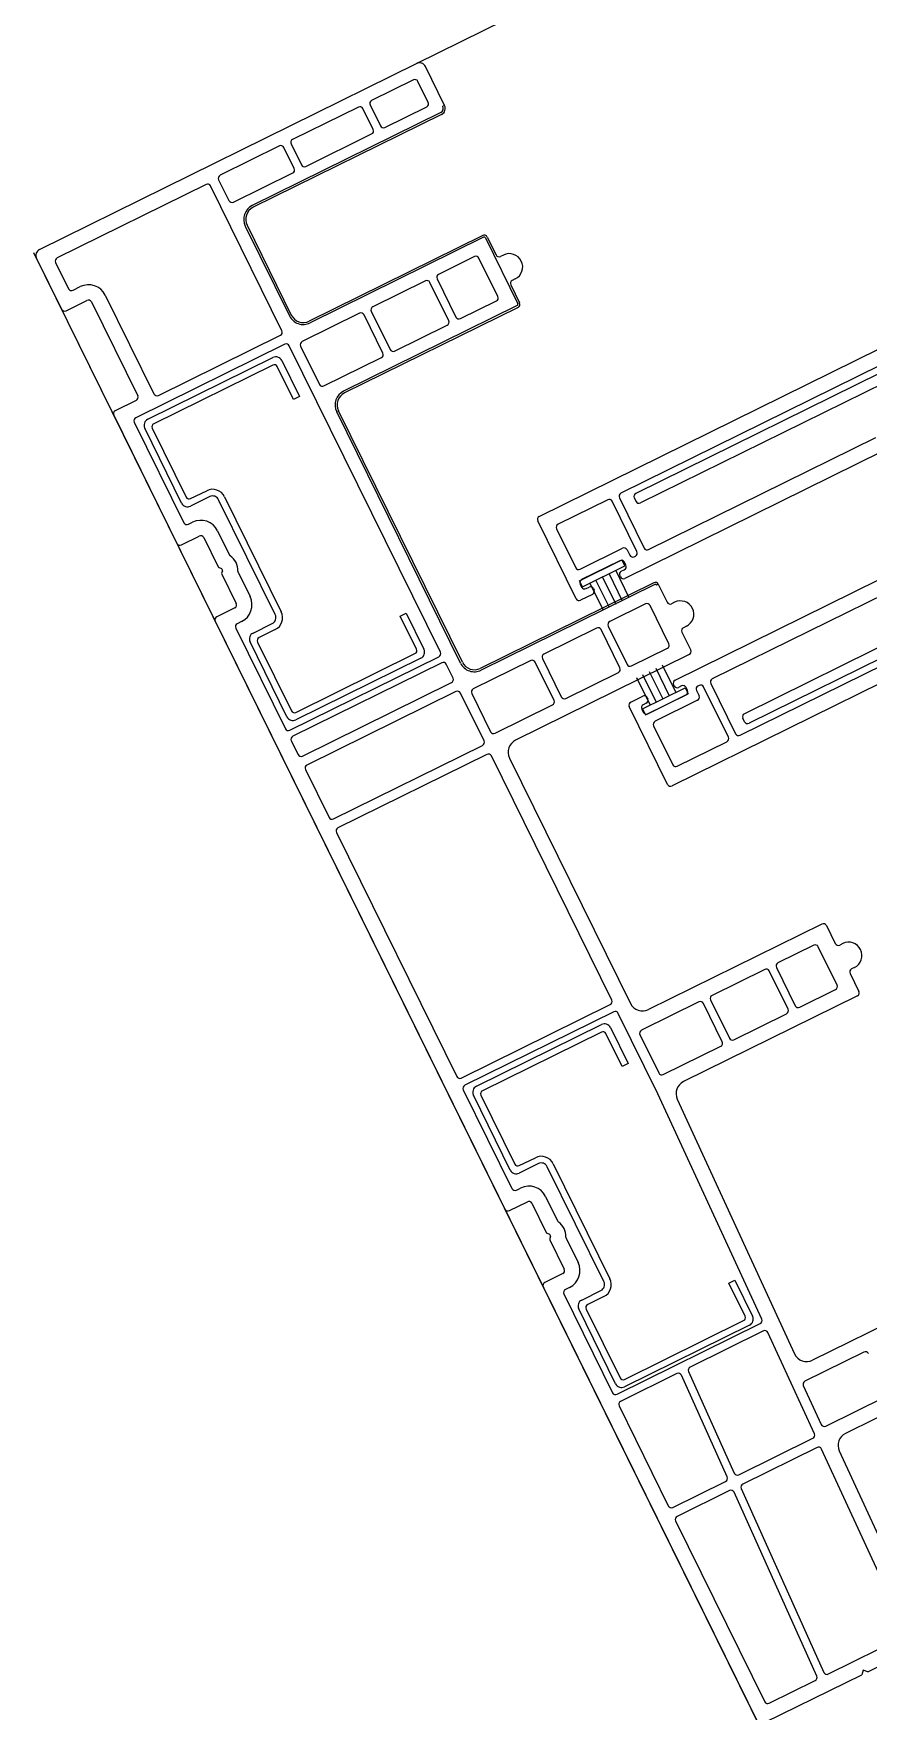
# Model space of a CAD drawing. Header units: millimetres. Extents: x -27104 to 125781, y -3376 to 46996.
# Drawn here: x 55972.759 to 55975.207, y 19006.17 to 19011.087 of the extents above; entities that cross this region are included whole.
import ezdxf

# ---------------------------------------------------------------- set-up
doc = ezdxf.new("R2010")
doc.units = ezdxf.units.MM
doc.header["$LTSCALE"] = 100
doc.header["$MEASUREMENT"] = 0
doc.layers.get('0').update_dxf_attribs({"linetype": 'CONTINUOUS'})
for name, color, linetype in [('ELE9', 9, 'CONTINUOUS'), ('WIN', 4, 'CONTINUOUS'), ('WIN-G', 252, 'CONTINUOUS'), ('WIN2', 5, 'CONTINUOUS')]:
    doc.layers.add(name, color=color, linetype=linetype)

# ---------------------------------------------------------------- blocks, each defined once
blk = doc.blocks.new('A$C37502152')
at = {"ltscale": 1000}
blk.add_wipeout([(1400, 246), (0, 246), (0, 0), (1400, 0)], dxfattribs=at)
at = {"layer": 'WIN', "ltscale": 1000}
blk.add_line((1400, 0), (1400, 246), dxfattribs=at)
at = {"layer": 'WIN-G'}
for p, q in [((1374.8, 191.6), (1395.7, 191.6)), ((1373.8, 184.6), (1373.8, 190.6)), ((1374.8, 190.1), (1374.8, 184.6)), ((1395.2, 190.6), (1375.3, 190.6)), ((1395.7, 178.6), (1395.7, 190.1)), ((1396.7, 190.6), (1396.7, 178.1)), ((1374.8, 184.6), (1373.8, 184.6)), ((1390.5, 156.9), (1390.5, 176.1)), ((1391.5, 176.1), (1391.5, 156.9)), ((1392.5, 178.1), (1395.2, 178.1)), ((1395.7, 177.1), (1392.5, 177.1)), ((1392.5, 155.9), (1395.7, 155.9)), ((1395.2, 154.9), (1392.5, 154.9)), ((1395.7, 142.9), (1395.7, 154.4)), ((1396.7, 154.9), (1396.7, 142.4)), ((1373.8, 148.4), (1374.8, 148.4)), ((1373.8, 142.4), (1373.8, 148.4)), ((1374.8, 148.4), (1374.8, 142.9)), ((1395.7, 141.4), (1374.8, 141.4)), ((1375.3, 142.4), (1395.2, 142.4)), ((1284.3, 110.7), (1335, 110.7)), ((1285.9, 109.1), (1335, 109.1)), ((1335.5, 110.2), (1335.5, 109.6)), ((1373.8, 73.2), (1373.8, 79.2)), ((1374.8, 80.2), (1395.7, 80.2)), ((1374.8, 78.7), (1374.8, 73.2)), ((1395.2, 79.2), (1375.3, 79.2)), ((1395.7, 67.2), (1395.7, 78.7)), ((1396.7, 79.2), (1396.7, 66.7)), ((1285.9, 73.9), (1335, 73.9)), ((1335.5, 72.8), (1335.5, 73.4)), ((1374.8, 73.2), (1373.8, 73.2)), ((1284.3, 72.3), (1335, 72.3)), ((1392.5, 66.7), (1395.2, 66.7)), ((1395.7, 65.7), (1392.5, 65.7)), ((1390.5, 45.5), (1390.5, 64.7)), ((1391.5, 64.7), (1391.5, 45.5)), ((1392.5, 44.5), (1395.7, 44.5)), ((1395.2, 43.5), (1392.5, 43.5)), ((1395.7, 31.5), (1395.7, 43)), ((1396.7, 43.5), (1396.7, 31)), ((1373.8, 37), (1374.8, 37)), ((1373.8, 31), (1373.8, 37)), ((1374.8, 37), (1374.8, 31.5)), ((1375.3, 31), (1395.2, 31)), ((1395.7, 30), (1374.8, 30)), ((1336, 0), (64, 0))]:
    blk.add_line(p, q, dxfattribs=at)
for centre, radius, start, end in [((1374.8, 190.6), 1, 90, 180), ((1395.7, 190.6), 1, 0, 90), ((1375.3, 190.1), 0.5, 90, 180), ((1395.2, 190.1), 0.5, 0, 90), ((1395.2, 178.6), 0.5, 270, 0), ((1392.5, 176.1), 2, 90, 180), ((1392.5, 176.1), 1, 90, 180), ((1395.7, 178.1), 1, 270, 0), ((1392.5, 156.9), 2, 180, 270), ((1392.5, 156.9), 1, 180, 270), ((1395.7, 154.9), 1, 0, 90), ((1395.2, 154.4), 0.5, 0, 90), ((1374.8, 142.4), 1, 180, 270), ((1375.3, 142.9), 0.5, 180, 270), ((1395.2, 142.9), 0.5, 270, 0), ((1395.7, 142.4), 1, 270, 0), ((1335, 110.2), 0.5, 0, 90), ((1335, 109.6), 0.5, 270, 0), ((1374.8, 79.2), 1, 90, 180), ((1375.3, 78.7), 0.5, 90, 180), ((1395.2, 78.7), 0.5, 0, 90), ((1395.7, 79.2), 1, 0, 90), ((1335, 73.4), 0.5, 0, 90), ((1335, 72.8), 0.5, 270, 0), ((1392.5, 64.7), 2, 90, 180), ((1392.5, 64.7), 1, 90, 180), ((1395.2, 67.2), 0.5, 270, 0), ((1395.7, 66.7), 1, 270, 0), ((1392.5, 45.5), 2, 180, 270), ((1392.5, 45.5), 1, 180, 270), ((1395.2, 43), 0.5, 0, 90), ((1395.7, 43.5), 1, 0, 90), ((1374.8, 31), 1, 180, 270), ((1375.3, 31.5), 0.5, 180, 270), ((1395.2, 31.5), 0.5, 270, 0), ((1395.7, 31), 1, 270, 0)]:
    blk.add_arc(centre, radius, start, end, dxfattribs=at)
at = {"layer": 'WIN2'}
for p, q in [((1381.87, 246), (1367.8, 246)), ((1381.87, 246), (1382.37, 245.5)), ((1382.37, 245.5), (1382.87, 246)), ((1399, 246), (1382.87, 246)), ((1400, 172.8), (1400, 245)), ((1374.13, 243.21), (1373.33, 213.01)), ((1387.3, 243.7), (1374.63, 243.7)), ((1386.75, 212.98), (1387.8, 243.18)), ((1389, 243.22), (1387.95, 213.02)), ((1397.2, 243.7), (1389.5, 243.7)), ((1397.7, 213), (1397.7, 243.2)), ((1371.07, 214.45), (1371.7, 238.45)), ((1338.5, 212.5), (1369.07, 212.5)), ((1373.83, 212.5), (1386.25, 212.5)), ((1388.45, 212.5), (1397.2, 212.5)), ((1371.25, 210.2), (1361.2, 210.2)), ((1371.58, 203.29), (1371.75, 209.69)), ((1373.27, 210.51), (1372.83, 193.81)), ((1386.16, 211), (1373.77, 211)), ((1386.07, 193.78), (1386.66, 210.48)), ((1387.86, 210.52), (1387.28, 193.82)), ((1397.2, 211), (1388.36, 211)), ((1397.7, 193.8), (1397.7, 210.5)), ((1361.2, 202.8), (1371.08, 202.8)), ((1338.5, 200.5), (1368.65, 200.5)), ((1369.55, 156.45), (1370.65, 198.45)), ((1372.77, 191.61), (1371.8, 154.47)), ((1397.2, 192.1), (1373.27, 192.1)), ((1373.33, 193.3), (1385.58, 193.3)), ((1387.78, 193.3), (1397.2, 193.3)), ((1397.7, 175.1), (1397.7, 191.6)), ((1396.5, 174.6), (1397.2, 174.6)), ((1393.7, 167.73), (1393.7, 171.8)), ((1396, 166.92), (1396, 171.8)), ((1396.5, 172.3), (1399.5, 172.3)), ((1395.71, 166.51), (1395.91, 166.71)), ((1395.71, 166.09), (1395.91, 165.89)), ((1393.7, 160.8), (1393.7, 164.87)), ((1396, 160.8), (1396, 165.68)), ((1399.5, 160.3), (1396.5, 160.3)), ((1400, 61.6), (1400, 159.8)), ((1397.2, 158), (1396.5, 158)), ((1397.7, 141), (1397.7, 157.5)), ((1338, 151), (1338, 154)), ((1338.5, 154.5), (1367.55, 154.5)), ((1371.8, 154.47), (1371.8, 141)), ((1340.5, 151.7), (1340.5, 145.3)), ((1347, 152.2), (1341, 152.2)), ((1347.5, 145.3), (1347.5, 151.7)), ((1348.7, 151.7), (1348.7, 145.3)), ((1358, 152.2), (1349.2, 152.2)), ((1358.5, 145.3), (1358.5, 151.7)), ((1359.7, 151.7), (1359.7, 145.3)), ((1369.8, 152.2), (1360.2, 152.2)), ((1370.3, 145.3), (1370.3, 151.7)), ((1337, 150.5), (1337.5, 150.5)), ((1337, 146.5), (1337.5, 146.5)), ((1338, 143), (1338, 146)), ((1341, 144.8), (1347, 144.8)), ((1349.2, 144.8), (1358, 144.8)), ((1360.2, 144.8), (1369.8, 144.8)), ((1338.5, 142.5), (1367.5, 142.5)), ((1369.5, 99.5), (1369.5, 140.5)), ((1371.8, 138.8), (1371.8, 98)), ((1372.3, 140.5), (1397.2, 140.5)), ((1397.2, 139.3), (1372.3, 139.3)), ((1397.7, 98), (1397.7, 138.8)), ((1275.5, 114), (1349.5, 114)), ((1350, 113.5), (1350, 100.5)), ((1337, 111.7), (1282.8, 111.7)), ((1337.5, 102.8), (1337.5, 111.2)), ((1338.7, 111.2), (1338.7, 102.8)), ((1347.5, 111.7), (1339.2, 111.7)), ((1348, 104.7), (1348, 111.2)), ((1339.9, 102.8), (1339.9, 103.7)), ((1340.4, 104.2), (1347.5, 104.2)), ((1299, 102.3), (1337, 102.3)), ((1339.2, 102.3), (1339.4, 102.3)), ((1341.1, 102.2), (1341.1, 101.7)), ((1341.25, 101.7), (1341.25, 102.7)), ((1348.35, 102.7), (1341.25, 102.7)), ((1348.35, 101.7), (1341.25, 101.7)), ((1348, 102.7), (1341.6, 102.7)), ((1341.6, 101.2), (1342.1, 101.2)), ((1342.6, 100.7), (1342.6, 100.5)), ((1342.8, 97.1), (1342.8, 101.7)), ((1343.9, 97.1), (1343.9, 101.7)), ((1345, 97.1), (1345, 101.7)), ((1346.1, 97.1), (1346.1, 101.7)), ((1347, 100.5), (1347, 100.7)), ((1347.1, 97.1), (1347.1, 101.7)), ((1347.5, 101.2), (1348, 101.2)), ((1348.35, 101.7), (1348.35, 102.7)), ((1348.5, 101.7), (1348.5, 102.2)), ((1342.1, 100), (1299, 100)), ((1349.5, 100), (1347.5, 100)), ((1338, 94), (1338, 97)), ((1338.5, 97.5), (1367.5, 97.5)), ((1372.3, 97.5), (1397.2, 97.5)), ((1397.2, 96), (1372.3, 96)), ((1337, 93.5), (1337.5, 93.5)), ((1340.5, 94.7), (1340.5, 88.3)), ((1347, 95.2), (1341, 95.2)), ((1347.5, 88.3), (1347.5, 94.7)), ((1348.7, 94.7), (1348.7, 88.3)), ((1358, 95.2), (1349.2, 95.2)), ((1358.5, 88.3), (1358.5, 94.7)), ((1359.7, 94.7), (1359.7, 88.3)), ((1369.8, 95.2), (1360.2, 95.2)), ((1370.3, 88.3), (1370.3, 94.7)), ((1371.8, 95.5), (1371.8, 87.5)), ((1397.7, 87.5), (1397.7, 95.5)), ((1337, 89.5), (1337.5, 89.5)), ((1338, 86), (1338, 89)), ((1338, 86), (1338.3, 86)), ((1338, 86), (1338.3, 86)), ((1338.5, 85.8), (1367.5, 85.8)), ((1338.5, 85.8), (1367.5, 85.8)), ((1338.5, 85.5), (1367.5, 85.5)), ((1341, 87.8), (1347, 87.8)), ((1342.8, 85.9), (1342.8, 81.3)), ((1343.9, 85.9), (1343.9, 81.3)), ((1345, 85.9), (1345, 81.3)), ((1346.1, 85.9), (1346.1, 81.3)), ((1347.1, 85.9), (1347.1, 81.3)), ((1349.2, 87.8), (1358, 87.8)), ((1360.2, 87.8), (1369.8, 87.8)), ((1372.3, 87), (1397.2, 87)), ((1397.2, 85.5), (1372.3, 85.5)), ((1299, 83), (1342.1, 83)), ((1347.5, 83), (1349.5, 83)), ((1369.5, 83.5), (1369.5, 41.5)), ((1369.8, 83.5), (1369.8, 41.5)), ((1369.8, 83.5), (1369.8, 41.5)), ((1371.8, 85), (1371.8, 82.7)), ((1397.7, 82.7), (1397.7, 85)), ((1337, 80.7), (1299, 80.7)), ((1339.4, 80.7), (1339.2, 80.7)), ((1341.1, 81.3), (1341.1, 80.8)), ((1341.25, 81.3), (1341.25, 80.3)), ((1348.35, 81.3), (1341.25, 81.3)), ((1342.1, 81.8), (1341.6, 81.8)), ((1342.6, 82.5), (1342.6, 82.3)), ((1347, 82.3), (1347, 82.5)), ((1348, 81.8), (1347.5, 81.8)), ((1348.35, 81.3), (1348.35, 80.3)), ((1348.5, 80.8), (1348.5, 81.3)), ((1350, 82.5), (1350, 69.5)), ((1371.8, 80.7), (1371.8, 29.5)), ((1372.3, 82.2), (1397.2, 82.2)), ((1397.2, 81.2), (1372.3, 81.2)), ((1397.7, 63.9), (1397.7, 80.7)), ((1337.5, 71.8), (1337.5, 80.2)), ((1338.7, 80.2), (1338.7, 71.8)), ((1339.9, 79.3), (1339.9, 80.2)), ((1347.5, 78.8), (1340.4, 78.8)), ((1348.35, 80.3), (1341.25, 80.3)), ((1341.6, 80.3), (1348, 80.3)), ((1348, 71.8), (1348, 78.3)), ((1282.8, 71.3), (1337, 71.3)), ((1339.2, 71.3), (1347.5, 71.3)), ((1349.5, 69), (1261.6, 69)), ((1396.5, 63.4), (1397.2, 63.4)), ((1393.7, 56.53), (1393.7, 60.6)), ((1396, 55.72), (1396, 60.6)), ((1396.5, 61.1), (1399.5, 61.1)), ((1395.71, 55.31), (1395.91, 55.51)), ((1393.7, 49.6), (1393.7, 53.67)), ((1395.71, 54.89), (1395.91, 54.69)), ((1396, 49.6), (1396, 54.48)), ((1399.5, 49.1), (1396.5, 49.1)), ((1400, 27.2), (1400, 48.6)), ((1397.2, 46.8), (1396.5, 46.8)), ((1397.7, 29.5), (1397.7, 46.3)), ((1338, 36), (1338, 39)), ((1338.3, 28), (1338.3, 39)), ((1338.3, 28), (1338.3, 39)), ((1338.5, 39.5), (1367.5, 39.5)), ((1338.5, 39.2), (1367.5, 39.2)), ((1338.5, 39.2), (1367.5, 39.2)), ((1337, 35.5), (1337.5, 35.5)), ((1340.5, 36.7), (1340.5, 30.3)), ((1347, 37.2), (1341, 37.2)), ((1347.5, 30.3), (1347.5, 36.7)), ((1348.7, 36.7), (1348.7, 30.3)), ((1358, 37.2), (1349.2, 37.2)), ((1358.5, 30.3), (1358.5, 36.7)), ((1359.7, 36.7), (1359.7, 30.3)), ((1369.8, 37.2), (1360.2, 37.2)), ((1370.3, 30.3), (1370.3, 36.7)), ((1337, 31.5), (1337.5, 31.5)), ((1338, 28), (1338, 31)), ((1338.5, 27.8), (1367.5, 27.8)), ((1338.5, 27.8), (1367.5, 27.8)), ((1341, 29.8), (1347, 29.8)), ((1349.2, 29.8), (1358, 29.8)), ((1360.2, 29.8), (1369.8, 29.8)), ((1372.3, 29), (1397.2, 29)), ((1338.5, 27.5), (1367.5, 27.5)), ((1369.5, 10.5), (1369.5, 25.5)), ((1369.8, 10.5), (1369.8, 25.5)), ((1369.8, 10.5), (1369.8, 25.5)), ((1371.8, 27), (1371.8, 2.8)), ((1392.7, 27.5), (1372.3, 27.5)), ((1393.2, 10.5), (1393.2, 27)), ((1395.5, 10.5), (1395.5, 26.2)), ((1396, 26.7), (1399.5, 26.7)), ((1336, 8.5), (1367.5, 8.5)), ((1336, 8.2), (1367.5, 8.2)), ((1336, 8.2), (1367.5, 8.2)), ((1369.5, 9.5), (1369.5, 9.5)), ((1369.5, 9.5), (1369.5, 9.5)), ((1399.5, 10), (1396, 10)), ((1397.2, 7.7), (1396, 7.7)), ((1400, 1), (1400, 9.5)), ((1335, 7.5), (1335.3, 7.5)), ((1335, 7.5), (1335, 1)), ((1335, 7.5), (1335.3, 7.5)), ((1337, 6), (1337, 2.5)), ((1344.5, 6.5), (1337.5, 6.5)), ((1345, 2.5), (1345, 6)), ((1346.2, 6), (1346.2, 2.5)), ((1357.7, 6.5), (1346.7, 6.5)), ((1358.2, 2.5), (1358.2, 6)), ((1359.4, 6), (1359.4, 2.5)), ((1369.8, 6.5), (1359.9, 6.5)), ((1370.3, 2.5), (1370.3, 6)), ((1397.7, 2.8), (1397.7, 7.2)), ((1399, 0), (1336, 0)), ((1337.5, 2), (1344.5, 2)), ((1346.7, 2), (1357.7, 2)), ((1359.9, 2), (1369.8, 2)), ((1372.3, 2.3), (1397.2, 2.3))]:
    blk.add_line(p, q, dxfattribs=at)
for centre, radius, start, end in [((1387.3, 243.2), 0.5, 358, 90), ((1389.5, 243.2), 0.5, 90, 178), ((1397.2, 243.2), 0.5, 0, 90), ((1369.07, 214.5), 2, 270, 358.5), ((1373.83, 213), 0.5, 178.5, 270), ((1386.25, 213), 0.5, 270, 358), ((1388.45, 213), 0.5, 178, 270), ((1397.2, 213), 0.5, 270, 0), ((1371.25, 209.7), 0.5, 358.5, 90), ((1373.77, 210.5), 0.5, 90, 178.5), ((1386.16, 210.5), 0.5, 358, 90), ((1388.36, 210.5), 0.5, 90, 178), ((1397.2, 210.5), 0.5, 0, 90), ((1361.2, 203.3), 0.5, 180, 270), ((1371.08, 203.3), 0.5, 270, 358.5), ((1368.65, 198.5), 2, 358.5, 90), ((1373.33, 193.8), 0.5, 178.5, 270), ((1385.58, 193.8), 0.5, 270, 358), ((1387.78, 193.8), 0.5, 178, 270), ((1397.2, 193.8), 0.5, 270, 0), ((1373.27, 191.6), 0.5, 90, 178.5), ((1397.2, 191.6), 0.5, 0, 90), ((1396.5, 171.8), 2.8, 90, 180), ((1397.2, 175.1), 0.5, 270, 0), ((1396.5, 171.8), 0.5, 90, 180), ((1399.5, 172.8), 0.5, 270, 0), ((1395.93, 166.3), 2.6, 150.5093, 209.4907), ((1393.4, 167.73), 0.3, 330.5093, 0), ((1395.93, 166.3), 0.3, 135, 225), ((1395.7, 166.92), 0.3, 315, 0), ((1393.4, 164.87), 0.3, 0, 29.4907), ((1395.7, 165.68), 0.3, 0, 45), ((1396.5, 160.8), 2.8, 180, 270), ((1396.5, 160.8), 0.5, 180, 270), ((1399.5, 159.8), 0.5, 0, 90), ((1367.55, 156.5), 2, 270, 358.5), ((1397.2, 157.5), 0.5, 0, 90), ((1338.5, 154), 0.5, 90, 180), ((1337.5, 151), 0.5, 270, 0), ((1341, 151.7), 0.5, 90, 180), ((1347, 151.7), 0.5, 0, 90), ((1349.2, 151.7), 0.5, 90, 180), ((1358, 151.7), 0.5, 0, 90), ((1360.2, 151.7), 0.5, 90, 180), ((1369.8, 151.7), 0.5, 0, 90), ((1337, 148.5), 2, 90, 270), ((1337.5, 146), 0.5, 0, 90), ((1341, 145.3), 0.5, 180, 270), ((1347, 145.3), 0.5, 270, 0), ((1349.2, 145.3), 0.5, 180, 270), ((1358, 145.3), 0.5, 270, 0), ((1360.2, 145.3), 0.5, 180, 270), ((1369.8, 145.3), 0.5, 270, 0), ((1338.5, 143), 0.5, 180, 270), ((1367.5, 140.5), 2, 0, 90), ((1372.3, 141), 0.5, 180, 270), ((1397.2, 141), 0.5, 270, 0), ((1372.3, 138.8), 0.5, 90, 180), ((1397.2, 138.8), 0.5, 0, 90), ((1349.5, 113.5), 0.5, 0, 90), ((1337, 111.2), 0.5, 0, 90), ((1339.2, 111.2), 0.5, 90, 180), ((1347.5, 111.2), 0.5, 0, 90), ((1340.4, 103.7), 0.5, 90, 180), ((1347.5, 104.7), 0.5, 270, 0), ((1337, 102.8), 0.5, 270, 0), ((1339.2, 102.8), 0.5, 180, 270), ((1339.4, 102.8), 0.5, 270, 0), ((1341.6, 102.2), 0.5, 90, 180), ((1341.6, 101.7), 0.5, 180, 270), ((1342.1, 100.7), 0.5, 0, 90), ((1347.5, 100.7), 0.5, 90, 180), ((1348, 102.2), 0.5, 0, 90), ((1348, 101.7), 0.5, 270, 0), ((1342.1, 100.5), 0.5, 270, 0), ((1347.5, 100.5), 0.5, 180, 270), ((1349.5, 100.5), 0.5, 270, 0), ((1367.5, 99.5), 2, 270, 0), ((1338.5, 97), 0.5, 90, 180), ((1372.3, 98), 0.5, 180, 270), ((1372.3, 95.5), 0.5, 90, 180), ((1397.2, 98), 0.5, 270, 0), ((1397.2, 95.5), 0.5, 0, 90), ((1337, 91.5), 2, 90, 270), ((1337.5, 94), 0.5, 270, 0), ((1341, 94.7), 0.5, 90, 180), ((1347, 94.7), 0.5, 0, 90), ((1349.2, 94.7), 0.5, 90, 180), ((1358, 94.7), 0.5, 0, 90), ((1360.2, 94.7), 0.5, 90, 180), ((1369.8, 94.7), 0.5, 0, 90), ((1337.5, 89), 0.5, 0, 90), ((1341, 88.3), 0.5, 180, 270), ((1347, 88.3), 0.5, 270, 0), ((1349.2, 88.3), 0.5, 180, 270), ((1358, 88.3), 0.5, 270, 0), ((1360.2, 88.3), 0.5, 180, 270), ((1369.8, 88.3), 0.5, 270, 0), ((1338.5, 86), 0.5, 180, 270), ((1338.5, 86), 0.2, 180, 270), ((1338.5, 86), 0.2, 180, 270), ((1367.5, 83.5), 2.3, 0, 90), ((1367.5, 83.5), 2.3, 0, 90), ((1367.5, 83.5), 2, 0, 90), ((1372.3, 87.5), 0.5, 180, 270), ((1372.3, 85), 0.5, 90, 180), ((1397.2, 87.5), 0.5, 270, 0), ((1397.2, 85), 0.5, 0, 90), ((1342.1, 82.5), 0.5, 0, 90), ((1347.5, 82.5), 0.5, 90, 180), ((1349.5, 82.5), 0.5, 0, 90), ((1337, 80.2), 0.5, 0, 90), ((1339.2, 80.2), 0.5, 90, 180), ((1339.4, 80.2), 0.5, 0, 90), ((1341.6, 81.3), 0.5, 90, 180), ((1341.6, 80.8), 0.5, 180, 270), ((1342.1, 82.3), 0.5, 270, 0), ((1347.5, 82.3), 0.5, 180, 270), ((1348, 81.3), 0.5, 0, 90), ((1348, 80.8), 0.5, 270, 0), ((1372.3, 82.7), 0.5, 180, 270), ((1372.3, 80.7), 0.5, 90, 180), ((1397.2, 82.7), 0.5, 270, 0), ((1397.2, 80.7), 0.5, 0, 90), ((1340.4, 79.3), 0.5, 180, 270), ((1347.5, 78.3), 0.5, 0, 90), ((1337, 71.8), 0.5, 270, 0), ((1339.2, 71.8), 0.5, 180, 270), ((1347.5, 71.8), 0.5, 270, 0), ((1349.5, 69.5), 0.5, 270, 0), ((1396.5, 60.6), 2.8, 90, 180), ((1397.2, 63.9), 0.5, 270, 0), ((1396.5, 60.6), 0.5, 90, 180), ((1399.5, 61.6), 0.5, 270, 0), ((1395.93, 55.1), 2.6, 150.5093, 209.4907), ((1393.4, 56.53), 0.3, 330.5093, 0), ((1395.93, 55.1), 0.3, 135, 225), ((1395.7, 55.72), 0.3, 315, 0), ((1393.4, 53.67), 0.3, 0, 29.4907), ((1395.7, 54.48), 0.3, 0, 45), ((1396.5, 49.6), 2.8, 180, 270), ((1396.5, 49.6), 0.5, 180, 270), ((1399.5, 48.6), 0.5, 0, 90), ((1397.2, 46.3), 0.5, 0, 90), ((1367.5, 41.5), 2.3, 270, 0), ((1367.5, 41.5), 2.3, 270, 0), ((1367.5, 41.5), 2, 270, 0), ((1338.5, 39), 0.5, 90, 180), ((1338.5, 39), 0.2, 90, 180), ((1338.5, 39), 0.2, 90, 180), ((1337, 33.5), 2, 90, 270), ((1337.5, 36), 0.5, 270, 0), ((1341, 36.7), 0.5, 90, 180), ((1347, 36.7), 0.5, 0, 90), ((1349.2, 36.7), 0.5, 90, 180), ((1358, 36.7), 0.5, 0, 90), ((1360.2, 36.7), 0.5, 90, 180), ((1369.8, 36.7), 0.5, 0, 90), ((1337.5, 31), 0.5, 0, 90), ((1341, 30.3), 0.5, 180, 270), ((1347, 30.3), 0.5, 270, 0), ((1349.2, 30.3), 0.5, 180, 270), ((1358, 30.3), 0.5, 270, 0), ((1360.2, 30.3), 0.5, 180, 270), ((1369.8, 30.3), 0.5, 270, 0), ((1338.5, 28), 0.5, 180, 270), ((1338.5, 28), 0.2, 180, 270), ((1338.5, 28), 0.2, 180, 270), ((1367.5, 25.5), 2.3, 0, 90), ((1367.5, 25.5), 2.3, 0, 90), ((1372.3, 29.5), 0.5, 180, 270), ((1397.2, 29.5), 0.5, 270, 0), ((1367.5, 25.5), 2, 0, 90), ((1372.3, 27), 0.5, 90, 180), ((1392.7, 27), 0.5, 0, 90), ((1396, 26.2), 0.5, 90, 180), ((1399.5, 27.2), 0.5, 270, 0), ((1367.5, 10.5), 2.3, 270, 0), ((1367.5, 10.5), 2.3, 270, 0), ((1367.5, 10.5), 2, 270, 0), ((1396, 10.5), 2.8, 180, 270), ((1396, 10.5), 0.5, 180, 270), ((1336, 7.5), 1, 90, 180), ((1336, 7.5), 0.7, 90, 180), ((1336, 7.5), 0.7, 90, 180), ((1397.2, 7.2), 0.5, 0, 90), ((1399.5, 9.5), 0.5, 0, 90), ((1337.5, 6), 0.5, 90, 180), ((1344.5, 6), 0.5, 0, 90), ((1346.7, 6), 0.5, 90, 180), ((1357.7, 6), 0.5, 0, 90), ((1359.9, 6), 0.5, 90, 180), ((1369.8, 6), 0.5, 0, 90), ((1372.3, 2.8), 0.5, 180, 270), ((1397.2, 2.8), 0.5, 270, 0), ((1336, 1), 1, 180, 270), ((1337.5, 2.5), 0.5, 180, 270), ((1344.5, 2.5), 0.5, 270, 0), ((1346.7, 2.5), 0.5, 180, 270), ((1357.7, 2.5), 0.5, 270, 0), ((1359.9, 2.5), 0.5, 180, 270), ((1369.8, 2.5), 0.5, 270, 0), ((1399, 1), 1, 270, 0)]:
    blk.add_arc(centre, radius, start, end, dxfattribs=at)
blk = doc.blocks.new('ggtyu')
at = {"layer": 'ELE9', "color": 253, "ltscale": 0.1, "xscale": 0.01956378461538461, "yscale": 0.01956378461538461, "zscale": 0.01956378461538461, "rotation": 206.2426701421541}
blk.add_blockref('A$C37502152', (55807.8672, 19186.3557), dxfattribs=at)
at = {"layer": 'ELE9', "color": 253, "ltscale": 0.1}
blk.add_lwpolyline([(55783.301, 19174.2448), (55785.8973, 19168.9783)], dxfattribs=at)

msp = doc.modelspace()

# ---------------------------------------------------------------- block references
msp.add_blockref('ggtyu', (189.4577, -163.799))

doc.saveas('drawing.dxf')
